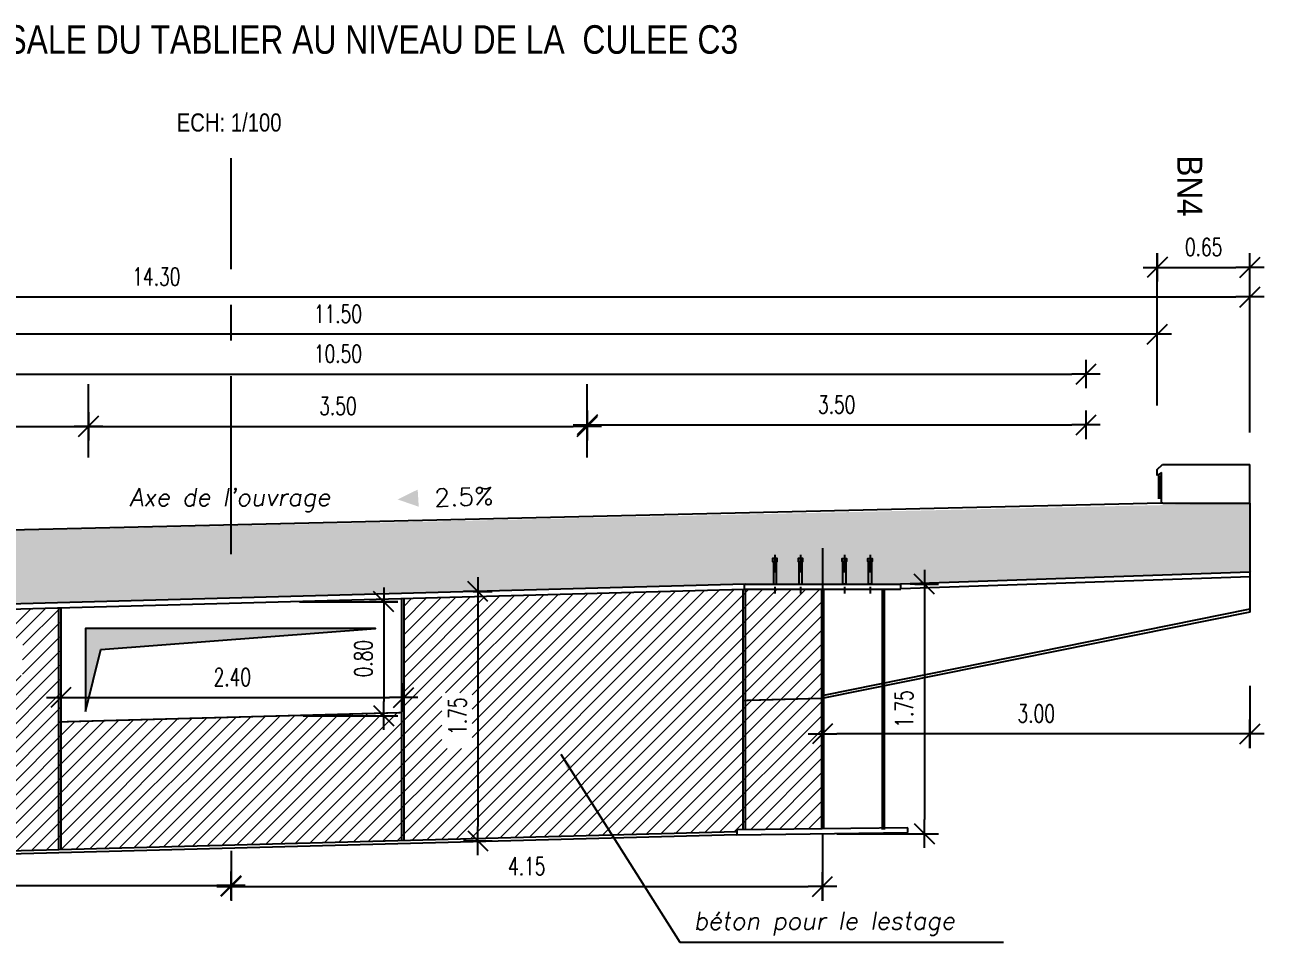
# Model space of a CAD drawing. Header units: metres. Extents: x -697843 to 22159, y -46191 to 9548.
# Drawn here: x -63531.18 to -63522.49, y -23170.28 to -23163.84 of the extents above; entities that cross this region are included whole.
import ezdxf
from ezdxf.enums import TextEntityAlignment as Align

# ---------------------------------------------------------------- set-up
doc = ezdxf.new("R2010")
doc.units = ezdxf.units.M
doc.linetypes.add('CACHE', pattern=[9.525, 6.35, -3.175])
doc.linetypes.add('CENTER', pattern=[2, 1.25, -0.25, 0.25, -0.25])
doc.layers.get('Defpoints').update_dxf_attribs({"color": 9})
for name, color, linetype in [('AXE', 1, 'CENTER'), ('Coffrage', 3, 'Continuous'), ('COTATION', 9, 'Continuous'), ('HACHURE', 8, 'Continuous'), ('OA_Coffrage2', 7, 'Continuous'), ('OA_Cotations', 7, 'Continuous'), ('POTEAU', 1, 'Continuous'), ('POUTRELLE', 5, 'Continuous'), ('S-TEXT', 6, 'Continuous'), ('Texte', 7, 'Continuous')]:
    doc.layers.add(name, color=color, linetype=linetype)
for name, color, linetype, lineweight in [('COT50', 8, 'Continuous', 15), ('S-EXE-TEXT', 7, 'Continuous', 25), ('S-EXE-TEXTE', 7, 'Continuous', 9)]:
    doc.layers.add(name, color=color, linetype=linetype, lineweight=lineweight)
doc.layers.get('0').off()
doc.styles.add('Arial', font='arial.ttf')
doc.styles.add('COTE1-100', font='romans.shx', dxfattribs={"width": 0.7, "height": 0.25})
doc.styles.add('D35-50', font='arial.ttf', dxfattribs={"width": 0.8, "height": 0.175})
doc.styles.add('R-S', font='romans.shx', dxfattribs={"width": 0.8})
doc.styles.add('text-s-1-50', font='romans.shx', dxfattribs={"width": 0.7, "height": 0.125})
doc.dimstyles.new('1-50', dxfattribs={"dimtxt": 0.12, "dimasz": 0.12, "dimexe": 0.04, "dimexo": 0, "dimgap": 0.05, "dimtad": 1, "dimzin": 5, "dimdsep": 46, "dimtxsty": 'R-S', "dimcen": 0, "dimclrd": 1, "dimclre": 1, "dimclrt": 2, "dimaunit": 2, "dimadec": 0, "dimazin": 0, "dimtfac": 1, "dimtmove": 2, "dimatfit": 3, "dimfxl": 0.1, "dimfxlon": 1, "dimtolj": 1, "dimtzin": 13, "dimarcsym": 0})
doc.dimstyles.new('COT-OBLIQUES-1_100', dxfattribs={"dimtxt": 0.25, "dimasz": 0.1, "dimexe": 0.1, "dimexo": 0.1, "dimgap": 0.125, "dimtad": 1, "dimzin": 0, "dimdsep": 46, "dimtxsty": 'COTE1-100', "dimblk1": 'MARQUE', "dimblk2": 'MARQUE', "dimsah": 1, "dimcen": 5, "dimdle": 2, "dimclrd": 9, "dimclre": 9, "dimaunit": 2, "dimadec": 0, "dimazin": 0, "dimtfac": 1, "dimtix": 1, "dimtmove": 0, "dimatfit": 3, "dimldrblk": 'MARQUE', "dimfxl": 1, "dimtolj": 1, "dimtzin": 0, "dimarcsym": 0})

# ---------------------------------------------------------------- blocks, each defined once
blk = doc.blocks.new('MARQUE')
for p, q in [((0, -1), (0, 1)), ((1, 0), (-1, 0)), ((-0.707, -0.707), (0.707, 0.707))]:
    blk.add_line(p, q)
blk = doc.blocks.new('*D132')
at = {"layer": 'Defpoints', "color": 0, "transparency": 16777216}
for p in [(-63522.5854, -23165.5449), (-63523.2354, -23166.6135), (-63522.5854, -23166.5779)]:
    blk.add_point(p, dxfattribs=at)
at = {"layer": 'OA_Cotations', "color": 9, "lineweight": -2, "transparency": 16777216}
for p, q in [((-63523.2354, -23166.5135), (-63523.2354, -23165.4449)), ((-63522.5854, -23166.4779), (-63522.5854, -23165.4449)), ((-63523.1354, -23165.5449), (-63522.6854, -23165.5449))]:
    blk.add_line(p, q, dxfattribs=at)
at = {"layer": 'OA_Cotations', "color": 9, "lineweight": -2, "transparency": 16777216, "xscale": 0.1, "yscale": 0.1, "zscale": 0.1, "rotation": 180}
blk.add_blockref('MARQUE', (-63523.2354, -23165.5449), dxfattribs=at)
at = {"layer": 'OA_Cotations', "color": 9, "lineweight": -2, "transparency": 16777216, "xscale": 0.1, "yscale": 0.1, "zscale": 0.1}
blk.add_blockref('MARQUE', (-63522.5854, -23165.5449), dxfattribs=at)
at = {"layer": 'OA_Cotations', "color": 9, "transparency": 16777216, "insert": (-63522.9104, -23165.4024), "char_height": 0.125, "attachment_point": 5, "style": 'text-s-1-50'}
blk.add_mtext('\\A1;0.65', dxfattribs=at)
blk = doc.blocks.new('*D106')
at = {"layer": 'Defpoints', "color": 0, "transparency": 16777216}
for p in [(-63522.5854, -23165.7524), (-63522.5854, -23166.8026), (-63536.8853, -23166.8875)]:
    blk.add_point(p, dxfattribs=at)
at = {"layer": 'OA_Cotations', "color": 9, "lineweight": -2, "transparency": 16777216}
for p, q in [((-63536.8853, -23166.7875), (-63536.8853, -23165.6524)), ((-63522.5854, -23166.7026), (-63522.5854, -23165.6524)), ((-63536.7853, -23165.7524), (-63522.6854, -23165.7524))]:
    blk.add_line(p, q, dxfattribs=at)
at = {"layer": 'OA_Cotations', "color": 9, "lineweight": -2, "transparency": 16777216, "xscale": 0.1, "yscale": 0.1, "zscale": 0.1, "rotation": 180}
blk.add_blockref('MARQUE', (-63536.8853, -23165.7524), dxfattribs=at)
at = {"layer": 'OA_Cotations', "color": 9, "lineweight": -2, "transparency": 16777216, "xscale": 0.1, "yscale": 0.1, "zscale": 0.1}
blk.add_blockref('MARQUE', (-63522.5854, -23165.7524), dxfattribs=at)
at = {"layer": 'OA_Cotations', "color": 9, "transparency": 16777216, "insert": (-63530.2593, -23165.6099), "char_height": 0.125, "attachment_point": 5, "style": 'text-s-1-50'}
blk.add_mtext('\\A1;14.30', dxfattribs=at)
blk = doc.blocks.new('*D107')
at = {"layer": 'Defpoints', "color": 0, "transparency": 16777216}
for p in [(-63523.7354, -23166.2933), (-63523.7354, -23166.4202), (-63534.2354, -23166.8006)]:
    blk.add_point(p, dxfattribs=at)
at = {"layer": 'OA_Cotations', "color": 9, "lineweight": -2, "transparency": 16777216}
for p, q in [((-63534.2354, -23166.7006), (-63534.2354, -23166.1933)), ((-63523.7354, -23166.3202), (-63523.7354, -23166.1933)), ((-63534.1354, -23166.2933), (-63523.8354, -23166.2933))]:
    blk.add_line(p, q, dxfattribs=at)
at = {"layer": 'OA_Cotations', "color": 9, "lineweight": -2, "transparency": 16777216, "xscale": 0.1, "yscale": 0.1, "zscale": 0.1, "rotation": 180}
blk.add_blockref('MARQUE', (-63534.2354, -23166.2933), dxfattribs=at)
at = {"layer": 'OA_Cotations', "color": 9, "lineweight": -2, "transparency": 16777216, "xscale": 0.1, "yscale": 0.1, "zscale": 0.1}
blk.add_blockref('MARQUE', (-63523.7354, -23166.2933), dxfattribs=at)
at = {"layer": 'OA_Cotations', "color": 9, "transparency": 16777216, "insert": (-63528.9854, -23166.1508), "char_height": 0.125, "attachment_point": 5, "style": 'text-s-1-50'}
blk.add_mtext('\\A1;10.50', dxfattribs=at)
blk = doc.blocks.new('*D109')
at = {"layer": 'Defpoints', "color": 0, "transparency": 16777216}
for p in [(-63530.7354, -23166.4687), (-63530.7354, -23166.6602), (-63534.2354, -23167.0668)]:
    blk.add_point(p, dxfattribs=at)
at = {"layer": 'OA_Cotations', "color": 9, "lineweight": -2, "transparency": 16777216}
for p, q in [((-63534.2354, -23166.9668), (-63534.2354, -23166.5602)), ((-63530.7354, -23166.5687), (-63530.7354, -23166.7602)), ((-63534.1354, -23166.6602), (-63530.8354, -23166.6602))]:
    blk.add_line(p, q, dxfattribs=at)
at = {"layer": 'OA_Cotations', "color": 9, "lineweight": -2, "transparency": 16777216, "xscale": 0.1, "yscale": 0.1, "zscale": 0.1, "rotation": 180}
blk.add_blockref('MARQUE', (-63534.2354, -23166.6602), dxfattribs=at)
at = {"layer": 'OA_Cotations', "color": 9, "lineweight": -2, "transparency": 16777216, "xscale": 0.1, "yscale": 0.1, "zscale": 0.1}
blk.add_blockref('MARQUE', (-63530.7354, -23166.6602), dxfattribs=at)
at = {"layer": 'OA_Cotations', "color": 9, "transparency": 16777216, "insert": (-63532.4854, -23166.5177), "char_height": 0.125, "attachment_point": 5, "style": 'text-s-1-50'}
blk.add_mtext('\\A1;3.50', dxfattribs=at)
blk = doc.blocks.new('*D133')
at = {"layer": 'Defpoints', "color": 0, "transparency": 16777216}
for p in [(-63530.7354, -23166.534), (-63527.2354, -23166.534), (-63527.2354, -23166.6602)]:
    blk.add_point(p, dxfattribs=at)
at = {"layer": 'OA_Cotations', "color": 9, "lineweight": -2, "transparency": 16777216}
for p, q in [((-63530.7354, -23166.634), (-63530.7354, -23166.7602)), ((-63530.6354, -23166.6602), (-63527.3354, -23166.6602)), ((-63527.2354, -23166.634), (-63527.2354, -23166.7602))]:
    blk.add_line(p, q, dxfattribs=at)
at = {"layer": 'OA_Cotations', "color": 9, "lineweight": -2, "transparency": 16777216, "xscale": 0.1, "yscale": 0.1, "zscale": 0.1, "rotation": 180}
blk.add_blockref('MARQUE', (-63530.7354, -23166.6602), dxfattribs=at)
at = {"layer": 'OA_Cotations', "color": 9, "lineweight": -2, "transparency": 16777216, "xscale": 0.1, "yscale": 0.1, "zscale": 0.1}
blk.add_blockref('MARQUE', (-63527.2354, -23166.6602), dxfattribs=at)
at = {"layer": 'OA_Cotations', "color": 9, "transparency": 16777216, "insert": (-63528.9854, -23166.5177), "char_height": 0.125, "attachment_point": 5, "style": 'text-s-1-50'}
blk.add_mtext('\\A1;3.50', dxfattribs=at)
blk = doc.blocks.new('*D134')
at = {"layer": 'Defpoints', "color": 0, "transparency": 16777216}
for p in [(-63523.7354, -23166.6501), (-63527.2354, -23166.7464), (-63523.7354, -23166.7464)]:
    blk.add_point(p, dxfattribs=at)
at = {"layer": 'OA_Cotations', "color": 9, "lineweight": -2, "transparency": 16777216}
for p, q in [((-63527.2354, -23166.6464), (-63527.2354, -23166.5501)), ((-63523.7354, -23166.6464), (-63523.7354, -23166.5501)), ((-63527.1354, -23166.6501), (-63523.8354, -23166.6501))]:
    blk.add_line(p, q, dxfattribs=at)
at = {"layer": 'OA_Cotations', "color": 9, "lineweight": -2, "transparency": 16777216, "xscale": 0.1, "yscale": 0.1, "zscale": 0.1, "rotation": 180}
blk.add_blockref('MARQUE', (-63527.2354, -23166.6501), dxfattribs=at)
at = {"layer": 'OA_Cotations', "color": 9, "lineweight": -2, "transparency": 16777216, "xscale": 0.1, "yscale": 0.1, "zscale": 0.1}
blk.add_blockref('MARQUE', (-63523.7354, -23166.6501), dxfattribs=at)
at = {"layer": 'OA_Cotations', "color": 9, "transparency": 16777216, "insert": (-63525.4854, -23166.5076), "char_height": 0.125, "attachment_point": 5, "style": 'text-s-1-50'}
blk.add_mtext('\\A1;3.50', dxfattribs=at)
blk = doc.blocks.new('*D110')
at = {"layer": 'Defpoints', "color": 0, "transparency": 16777216}
for p in [(-63528.1364, -23167.8187), (-63528.0036, -23169.5685), (-63527.9847, -23169.5685)]:
    blk.add_point(p, dxfattribs=at)
at = {"layer": 'OA_Cotations', "color": 9, "lineweight": -2, "transparency": 16777216}
for p, q in [((-63528.0364, -23167.8187), (-63527.9036, -23167.8187)), ((-63528.0036, -23167.9187), (-63528.0036, -23169.4685)), ((-63528.0847, -23169.5685), (-63528.1036, -23169.5685))]:
    blk.add_line(p, q, dxfattribs=at)
at = {"layer": 'OA_Cotations', "color": 9, "lineweight": -2, "transparency": 16777216, "xscale": 0.1, "yscale": 0.1, "zscale": 0.1}
for p, rotation in [((-63528.0036, -23167.8187), 90), ((-63528.0036, -23169.5685), 270)]:
    blk.add_blockref('MARQUE', p, dxfattribs=dict(at, rotation=rotation))
at = {"layer": 'OA_Cotations', "color": 9, "transparency": 16777216, "insert": (-63528.1461, -23168.6936), "char_height": 0.125, "attachment_point": 5, "rotation": 90, "style": 'text-s-1-50'}
blk.add_mtext('\\A1;1.75', dxfattribs=at)
blk = doc.blocks.new('*D135')
at = {"layer": 'Defpoints', "color": 0, "transparency": 16777216}
for p in [(-63534.7354, -23166.0136), (-63523.2354, -23166.0629), (-63534.7354, -23167.3178)]:
    blk.add_point(p, dxfattribs=at)
at = {"layer": 'OA_Cotations', "color": 9, "lineweight": -2, "transparency": 16777216}
for p, q in [((-63534.7354, -23167.2178), (-63534.7354, -23165.9136)), ((-63523.2354, -23165.9629), (-63523.2354, -23165.9136)), ((-63523.3354, -23166.0136), (-63534.6354, -23166.0136))]:
    blk.add_line(p, q, dxfattribs=at)
at = {"layer": 'OA_Cotations', "color": 9, "lineweight": -2, "transparency": 16777216, "xscale": 0.1, "yscale": 0.1, "zscale": 0.1, "rotation": 180}
blk.add_blockref('MARQUE', (-63534.7354, -23166.0136), dxfattribs=at)
at = {"layer": 'OA_Cotations', "color": 9, "lineweight": -2, "transparency": 16777216, "xscale": 0.1, "yscale": 0.1, "zscale": 0.1}
blk.add_blockref('MARQUE', (-63523.2354, -23166.0136), dxfattribs=at)
at = {"layer": 'OA_Cotations', "color": 9, "transparency": 16777216, "insert": (-63528.9854, -23165.8711), "char_height": 0.125, "attachment_point": 5, "style": 'text-s-1-50'}
blk.add_mtext('\\A1;11.50', dxfattribs=at)
blk = doc.blocks.new('*D111')
at = {"layer": 'Defpoints', "color": 0, "transparency": 16777216}
for p in [(-63529.7354, -23169.5391), (-63525.5852, -23169.6748), (-63525.5852, -23169.8889)]:
    blk.add_point(p, dxfattribs=at)
at = {"layer": 'OA_Cotations', "color": 9, "lineweight": -2, "transparency": 16777216}
for p, q in [((-63529.7354, -23169.6391), (-63529.7354, -23169.9889)), ((-63525.5852, -23169.7748), (-63525.5852, -23169.9889)), ((-63529.6354, -23169.8889), (-63525.6852, -23169.8889))]:
    blk.add_line(p, q, dxfattribs=at)
at = {"layer": 'OA_Cotations', "color": 9, "lineweight": -2, "transparency": 16777216, "xscale": 0.1, "yscale": 0.1, "zscale": 0.1, "rotation": 180}
blk.add_blockref('MARQUE', (-63529.7354, -23169.8889), dxfattribs=at)
at = {"layer": 'OA_Cotations', "color": 9, "lineweight": -2, "transparency": 16777216, "xscale": 0.1, "yscale": 0.1, "zscale": 0.1}
blk.add_blockref('MARQUE', (-63525.5852, -23169.8889), dxfattribs=at)
at = {"layer": 'OA_Cotations', "color": 9, "transparency": 16777216, "insert": (-63527.6603, -23169.7464), "char_height": 0.125, "attachment_point": 5, "style": 'text-s-1-50'}
blk.add_mtext('\\A1;4.15', dxfattribs=at)
blk = doc.blocks.new('*D112')
at = {"layer": 'Defpoints', "color": 0, "transparency": 16777216}
for p in [(-63529.7354, -23169.5454), (-63533.8854, -23169.9279), (-63529.7354, -23169.8823)]:
    blk.add_point(p, dxfattribs=at)
at = {"layer": 'OA_Cotations', "color": 9, "lineweight": -2, "transparency": 16777216}
for p, q in [((-63529.7354, -23169.6454), (-63529.7354, -23169.9823)), ((-63533.8854, -23169.8279), (-63533.8854, -23169.7823)), ((-63533.7854, -23169.8823), (-63529.8354, -23169.8823))]:
    blk.add_line(p, q, dxfattribs=at)
at = {"layer": 'OA_Cotations', "color": 9, "lineweight": -2, "transparency": 16777216, "xscale": 0.1, "yscale": 0.1, "zscale": 0.1, "rotation": 180}
blk.add_blockref('MARQUE', (-63533.8854, -23169.8823), dxfattribs=at)
at = {"layer": 'OA_Cotations', "color": 9, "lineweight": -2, "transparency": 16777216, "xscale": 0.1, "yscale": 0.1, "zscale": 0.1}
blk.add_blockref('MARQUE', (-63529.7354, -23169.8823), dxfattribs=at)
at = {"layer": 'OA_Cotations', "color": 9, "transparency": 16777216, "insert": (-63531.8104, -23169.7398), "char_height": 0.125, "attachment_point": 5, "style": 'text-s-1-50'}
blk.add_mtext('\\A1;4.15', dxfattribs=at)
blk = doc.blocks.new('*D137')
at = {"layer": 'Defpoints', "color": 0, "transparency": 16777216}
for p in [(-63522.5854, -23168.3818), (-63525.5852, -23168.599), (-63525.5852, -23168.8178)]:
    blk.add_point(p, dxfattribs=at)
at = {"layer": 'OA_Cotations', "color": 9, "lineweight": -2, "transparency": 16777216}
for p, q in [((-63522.5854, -23168.4818), (-63522.5854, -23168.9178)), ((-63525.5852, -23168.699), (-63525.5852, -23168.9178)), ((-63522.6854, -23168.8178), (-63525.4852, -23168.8178))]:
    blk.add_line(p, q, dxfattribs=at)
at = {"layer": 'OA_Cotations', "color": 9, "lineweight": -2, "transparency": 16777216, "xscale": 0.1, "yscale": 0.1, "zscale": 0.1, "rotation": 180}
blk.add_blockref('MARQUE', (-63525.5852, -23168.8178), dxfattribs=at)
at = {"layer": 'OA_Cotations', "color": 9, "lineweight": -2, "transparency": 16777216, "xscale": 0.1, "yscale": 0.1, "zscale": 0.1}
blk.add_blockref('MARQUE', (-63522.5854, -23168.8178), dxfattribs=at)
at = {"layer": 'OA_Cotations', "color": 9, "transparency": 16777216, "insert": (-63524.0853, -23168.6753), "char_height": 0.125, "attachment_point": 5, "style": 'text-s-1-50'}
blk.add_mtext('\\A1;3.00', dxfattribs=at)
blk = doc.blocks.new('*D154')
at = {"layer": 'Defpoints', "color": 0, "transparency": 16777216}
for p in [(-63525.0371, -23167.768), (-63525.5852, -23169.518), (-63524.8699, -23169.518)]:
    blk.add_point(p, dxfattribs=at)
at = {"layer": 'OA_Cotations', "color": 9, "lineweight": -2, "transparency": 16777216}
for p, q in [((-63524.9371, -23167.768), (-63524.7699, -23167.768)), ((-63524.8699, -23167.868), (-63524.8699, -23169.418)), ((-63525.4852, -23169.518), (-63524.7699, -23169.518))]:
    blk.add_line(p, q, dxfattribs=at)
at = {"layer": 'OA_Cotations', "color": 9, "lineweight": -2, "transparency": 16777216, "xscale": 0.1, "yscale": 0.1, "zscale": 0.1}
for p, rotation in [((-63524.8699, -23167.768), 90), ((-63524.8699, -23169.518), 270)]:
    blk.add_blockref('MARQUE', p, dxfattribs=dict(at, rotation=rotation))
at = {"layer": 'OA_Cotations', "color": 9, "transparency": 16777216, "insert": (-63525.0124, -23168.643), "char_height": 0.125, "attachment_point": 5, "rotation": 90, "style": 'text-s-1-50'}
blk.add_mtext('\\A1;1.75', dxfattribs=at)
blk = doc.blocks.new('*D274')
at = {"layer": 'Defpoints', "color": 0, "transparency": 16777216}
for p in [(-63529.3541, -23167.8903), (-63529.3324, -23168.6901), (-63528.6641, -23168.6901)]:
    blk.add_point(p, dxfattribs=at)
at = {"layer": 'OA_Cotations', "color": 9, "lineweight": -2, "transparency": 16777216}
for p, q in [((-63529.2541, -23167.8903), (-63528.5641, -23167.8903)), ((-63528.6641, -23167.9903), (-63528.6641, -23168.5901)), ((-63529.2324, -23168.6901), (-63528.5641, -23168.6901))]:
    blk.add_line(p, q, dxfattribs=at)
at = {"layer": 'OA_Cotations', "color": 9, "lineweight": -2, "transparency": 16777216, "xscale": 0.1, "yscale": 0.1, "zscale": 0.1}
for p, rotation in [((-63528.6641, -23167.8903), 90), ((-63528.6641, -23168.6901), 270)]:
    blk.add_blockref('MARQUE', p, dxfattribs=dict(at, rotation=rotation))
at = {"layer": 'OA_Cotations', "color": 9, "transparency": 16777216, "insert": (-63528.8066, -23168.2902), "char_height": 0.125, "attachment_point": 5, "rotation": 90, "style": 'text-s-1-50'}
blk.add_mtext('\\A1;0.80', dxfattribs=at)
blk = doc.blocks.new('*D275')
at = {"layer": 'Defpoints', "color": 0, "transparency": 16777216}
for p in [(-63530.9295, -23168.5477), (-63528.5237, -23168.5462), (-63528.5237, -23168.562)]:
    blk.add_point(p, dxfattribs=at)
at = {"layer": 'OA_Cotations', "color": 9, "lineweight": -2, "transparency": 16777216}
for p, q in [((-63530.8295, -23168.562), (-63528.6237, -23168.562)), ((-63530.9295, -23168.6477), (-63530.9295, -23168.662)), ((-63528.5237, -23168.6462), (-63528.5237, -23168.662))]:
    blk.add_line(p, q, dxfattribs=at)
at = {"layer": 'OA_Cotations', "color": 9, "lineweight": -2, "transparency": 16777216, "xscale": 0.1, "yscale": 0.1, "zscale": 0.1, "rotation": 180}
blk.add_blockref('MARQUE', (-63530.9295, -23168.562), dxfattribs=at)
at = {"layer": 'OA_Cotations', "color": 9, "lineweight": -2, "transparency": 16777216, "xscale": 0.1, "yscale": 0.1, "zscale": 0.1}
blk.add_blockref('MARQUE', (-63528.5237, -23168.562), dxfattribs=at)
at = {"layer": 'OA_Cotations', "color": 9, "transparency": 16777216, "insert": (-63529.7266, -23168.4195), "char_height": 0.125, "attachment_point": 5, "style": 'text-s-1-50'}
blk.add_mtext('\\A1;2.40', dxfattribs=at)

msp = doc.modelspace()

# ---------------------------------------------------------------- hatches: boundary and pattern name
at = {"layer": 'COT50'}
h = msp.add_hatch(dxfattribs=at)
h.set_pattern_fill('AR-CONC', color=256, scale=0.001)
h.set_pattern_definition([(50, (-63530.33538, -23172.06292), (0.1821847, -0.015939), [0.01905, -0.20955]), (355, (-63530.33538, -23172.06292), (-0.0352434, 0.191057), [0.01524, -0.1676406]), (100.4514, (-63530.3202, -23172.06424), (0.1469412, 0.1751178), [0.01619, -0.1780902]), (46.1842, (-63530.33538, -23172.01212), (0.271079, -0.0420423), [0.028575, -0.314325]), (96.6356, (-63530.31279, -23172.01562), (0.237404, 0.247426), [0.024285, -0.267136]), (351.184, (-63530.33538, -23172.01212), (0.237404, 0.247426), [0.02286, -0.25146]), (21, (-63530.30998, -23172.02482), (0.1516144, -0.1022652), [0.01905, -0.20955]), (326, (-63530.30998, -23172.02482), (0.061802, 0.184188), [0.01524, -0.16764]), (71.4514, (-63530.29734, -23172.03334), (0.2134164, 0.0819228), [0.01619, -0.17809]), (37.5, (-63530.335376, -23172.062916), (0.0030886, 0.08455504), [0, -0.165608, 0, -0.17018, 0, -0.168275]), (7.5, (-63530.33538, -23172.06292), (0.0668197, 0.1001806), [0, -0.097028, 0, -0.161798, 0, -0.064135]), (327.5, (-63530.39202, -23172.062916), (0.1355906, -0.00572874), [0, -0.0635, 0, -0.19812, 0, -0.26289]), (317.5, (-63530.41742, -23172.06292), (0.1481292, 0.0254265), [0, -0.08255, 0, -0.131572, 0, -0.18669])])
h.paths.add_polyline_path([(-63536.88538, -23167.51789), (-63536.88538, -23168.01963), (-63534.43891, -23167.96345), (-63533.33891, -23167.96345), (-63526.12846, -23167.76789), (-63525.03706, -23167.76798), (-63522.57675, -23167.68298), (-63522.58538, -23167.19913)])
h = msp.add_hatch(dxfattribs=at)
h.set_pattern_fill('JIS_WOOD', color=256, scale=0.1)
h.paths.add_polyline_path([(-63531.19553, -23168.15819), (-63531.19999, -23168.40726), (-63533.22097, -23168.40726), (-63533.21652, -23168.15819)], flags=16)
h.paths.add_polyline_path([(-63528.04391, -23168.91943), (-63528.25609, -23168.91943), (-63528.25609, -23168.53063), (-63528.04391, -23168.53063)], flags=16)
h.paths.add_polyline_path([(-63530.58622, -23169.32306), (-63530.55846, -23169.32306), (-63528.64671, -23169.32306), (-63528.67447, -23169.32306)], flags=16)
h.paths.add_polyline_path([(-63530.93546, -23168.73357), (-63530.93736, -23167.93328), (-63533.33891, -23167.99845), (-63533.87749, -23167.99845), (-63533.87224, -23169.71079), (-63526.87772, -23169.521), (-63526.88297, -23167.82327), (-63528.52373, -23167.86779), (-63528.52373, -23168.6684)])
h.paths.add_polyline_path([(-63526.18524, -23169.50467), (-63526.18524, -23169.49017), (-63525.58767, -23169.48303), (-63525.59297, -23167.80298), (-63526.13524, -23167.80298), (-63526.88297, -23167.82327), (-63526.87765, -23169.52345)])
at = {"layer": 'HACHURE'}
h = msp.add_hatch(color=8, dxfattribs=at)
h.dxf.hatch_style = 1
h.paths.add_polyline_path([(-63530.75782, -23168.66124), (-63530.64966, -23168.22666), (-63528.72207, -23168.07935), (-63530.75782, -23168.07935)])

# ---------------------------------------------------------------- linework, layer by layer
at = {"layer": 'AXE', "color": 9}
for p, q in [((-63529.73538, -23167.55745), (-63529.73538, -23164.77831)), ((-63525.58524, -23167.51434), (-63525.58524, -23169.91484))]:
    msp.add_line(p, q, dxfattribs=at)
at = {"layer": 'Coffrage', "color": 4}
for p, q in [((-63523.23672, -23167.00474), (-63523.23538, -23166.96252)), ((-63523.23538, -23166.96252), (-63523.19982, -23166.92697)), ((-63523.19982, -23166.92697), (-63522.58538, -23166.92697)), ((-63522.58538, -23167.19913), (-63522.58538, -23166.92697)), ((-63523.20672, -23166.98474), (-63523.23672, -23167.00474)), ((-63523.20538, -23167.19936), (-63523.20672, -23166.98474)), ((-63523.1968, -23167.19913), (-63523.20538, -23167.19913)), ((-63523.1968, -23167.19913), (-63522.58538, -23167.19913)), ((-63522.58538, -23167.19913), (-63522.58538, -23167.68328)), ((-63526.14312, -23167.80187), (-63526.14312, -23169.48966)), ((-63526.14231, -23167.76798), (-63526.14239, -23167.76798)), ((-63526.14231, -23167.80298), (-63526.14239, -23167.80298)), ((-63526.13524, -23167.76798), (-63526.13524, -23167.80298)), ((-63526.13524, -23167.76798), (-63525.03524, -23167.76798)), ((-63526.13524, -23167.80298), (-63525.03524, -23167.80298)), ((-63526.12735, -23167.80187), (-63526.12735, -23169.48947)), ((-63525.59297, -23167.80298), (-63525.59297, -23169.48309)), ((-63525.57719, -23167.80298), (-63525.57719, -23169.48291)), ((-63525.16748, -23167.80187), (-63525.16748, -23169.48947)), ((-63525.1517, -23167.80187), (-63525.1517, -23169.48966)), ((-63525.03524, -23167.80298), (-63525.03524, -23167.76798)), ((-63528.5395, -23167.86694), (-63528.5395, -23169.56718)), ((-63528.52373, -23167.86694), (-63528.52373, -23169.56676)), ((-63530.94525, -23167.93221), (-63530.94525, -23169.63103)), ((-63530.92948, -23167.93221), (-63530.92948, -23169.63061)), ((-63524.98524, -23169.47584), (-63526.18524, -23169.49017)), ((-63526.18524, -23169.49017), (-63526.18524, -23169.52517)), ((-63524.98524, -23169.51084), (-63524.98524, -23169.47584)), ((-63526.18524, -23169.52517), (-63524.98524, -23169.51084))]:
    msp.add_line(p, q, dxfattribs=at)
at = {"layer": 'Coffrage', "color": 0}
msp.add_line((-63523.20538, -23167.19936), (-63536.88538, -23167.51789), dxfattribs=at)
at = {"layer": 'HACHURE', "color": 9}
msp.add_lwpolyline([(-63530.75782, -23168.66124), (-63530.64966, -23168.22666), (-63528.72207, -23168.07935), (-63530.75782, -23168.07935)], close=True, dxfattribs=at)
at = {"layer": 'OA_Coffrage2'}
for points in [[(-63525.92999, -23167.60798), (-63525.92999, -23167.76798), (-63525.90799, -23167.76798), (-63525.90799, -23167.60798), (-63525.90299, -23167.60798), (-63525.90299, -23167.58798), (-63525.93499, -23167.58798), (-63525.93499, -23167.60798), (-63525.90799, -23167.60798)], [(-63525.74999, -23167.60798), (-63525.74999, -23167.76798), (-63525.72799, -23167.76798), (-63525.72799, -23167.60798), (-63525.72299, -23167.60798), (-63525.72299, -23167.58798), (-63525.75499, -23167.58798), (-63525.75499, -23167.60798), (-63525.72799, -23167.60798)], [(-63525.42049, -23167.60798), (-63525.42049, -23167.76798), (-63525.44249, -23167.76798), (-63525.44249, -23167.60798), (-63525.44749, -23167.60798), (-63525.44749, -23167.58798), (-63525.41549, -23167.58798), (-63525.41549, -23167.60798), (-63525.44249, -23167.60798)], [(-63525.24049, -23167.60798), (-63525.24049, -23167.76798), (-63525.26249, -23167.76798), (-63525.26249, -23167.60798), (-63525.26749, -23167.60798), (-63525.26749, -23167.58798), (-63525.23549, -23167.58798), (-63525.23549, -23167.60798), (-63525.26249, -23167.60798)]]:
    msp.add_lwpolyline(points, dxfattribs=at)
at = {"layer": 'OA_Cotations'}
for p, q in [((-63530.73538, -23166.87866), (-63530.73538, -23166.36313)), ((-63527.23538, -23166.87866), (-63527.23538, -23166.36313))]:
    msp.add_line(p, q, dxfattribs=at)
at = {"layer": 'POTEAU', "color": 1, "linetype": 'CENTER', "ltscale": 0.1}
for p, q in [((-63525.91899, -23167.5616), (-63525.91899, -23167.83389)), ((-63525.73899, -23167.5616), (-63525.73899, -23167.83389)), ((-63525.43149, -23167.5616), (-63525.43149, -23167.83389)), ((-63525.25149, -23167.5616), (-63525.25149, -23167.83389))]:
    msp.add_line(p, q, dxfattribs=at)
at = {"layer": 'POUTRELLE', "color": 4}
for p, q in [((-63522.58538, -23167.68328), (-63525.03706, -23167.76798)), ((-63525.0342, -23167.79797), (-63522.58434, -23167.71326)), ((-63522.58538, -23167.68328), (-63522.58538, -23167.96311)), ((-63526.12846, -23167.76789), (-63533.33891, -23167.96345)), ((-63533.33891, -23167.99845), (-63526.13524, -23167.80298)), ((-63522.58538, -23167.94345), (-63525.57719, -23168.54798)), ((-63522.58538, -23167.96345), (-63525.57719, -23168.56798)), ((-63526.18524, -23169.50469), (-63533.2854, -23169.69314)), ((-63526.18524, -23169.52517), (-63533.28538, -23169.71363))]:
    msp.add_line(p, q, dxfattribs=at)
at = {"layer": 'POUTRELLE', "color": 4, "const_width": 0.012}
for points in [[(-63526.1371, -23168.58318), (-63525.59297, -23168.56841)], [(-63530.93546, -23168.73357), (-63528.53352, -23168.6684)]]:
    msp.add_lwpolyline(points, dxfattribs=at)
at = {"layer": 'S-EXE-TEXT', "color": 6, "linetype": 'CACHE', "ltscale": 0.02, "transparency": 33554597, "const_width": 0.025, "flags": 128}
msp.add_lwpolyline([(-63523.22172, -23167.00437), (-63523.22096, -23167.1695)], dxfattribs=at)
at = {"layer": 'Texte', "color": 0}
msp.add_solid([(-63528.42576, -23167.10388), (-63528.41817, -23167.22419), (-63528.56587, -23167.17323)], dxfattribs=at)

# ---------------------------------------------------------------- texts
at = {"layer": 'OA_Cotations', "style": 'text-s-1-50', "oblique": 10}
for s, p in [("Axe de l'ouvrage", (-63530.44872, -23167.21991)), ('béton pour le lestage ', (-63526.48931, -23170.1918))]:
    msp.add_text(s, height=0.125, rotation=0.059863, dxfattribs=at).set_placement(p)
at = {"layer": 'OA_Cotations', "style": 'text-s-1-50', "oblique": 359.954527, "width": 1.051454}
msp.add_text('2.5%%%', height=0.125, rotation=1.911117, dxfattribs=at).set_placement((-63528.10195, -23167.15485), align=Align.MIDDLE_CENTER)
at = {"layer": 'S-EXE-TEXTE', "color": 9, "style": 'Arial', "width": 0.9}
msp.add_text('BN4', height=0.175, rotation=269.999436, dxfattribs=at).set_placement((-63523.14733, -23164.76008), align=Align.BOTTOM_LEFT)
at = {"layer": 'S-TEXT', "insert": (-63526.38025, -23163.84593), "char_height": 0.2, "width": 6.808907, "attachment_point": 3, "style": 'D35-50'}
msp.add_mtext('\\pxqc;COUPE TRANSVERSALE DU TABLIER AU NIVEAU DE LA  CULEE C3', dxfattribs=at)
at = {"layer": 'S-TEXT', "color": 2, "insert": (-63527.58034, -23164.46467), "char_height": 0.1274, "width": 4.3372738, "attachment_point": 3, "style": 'D35-50'}
msp.add_mtext('\\A1;\\pxqc;ECH: 1/100', dxfattribs=at)

# ---------------------------------------------------------------- dimensions: what is measured, and where the dimension line sits
at = {"layer": 'OA_Cotations', "color": 9}
for base, p1, p2, angle, override, picture, middle in [((-63522.58538, -23165.54494), (-63523.23538, -23166.61349), (-63522.58538, -23166.57794), 180, {"dimgap": 0.08, "dimtxsty": 'text-s-1-50', "dimclrd": 9, "dimclre": 9, "dimclrt": 9}, '*D132', (-63522.91038, -23165.40244)), ((-63534.73538, -23166.0136), (-63523.23538, -23166.06294), (-63534.73538, -23167.31779), 180, {"dimgap": 0.08, "dimtxsty": 'text-s-1-50', "dimclrd": 9, "dimclre": 9, "dimclrt": 9}, '*D135', (-63528.98538, -23165.8711)), ((-63530.73538, -23166.66021), (-63534.23538, -23167.06679), (-63530.73538, -23166.46874), 180, {"dimgap": 0.08, "dimtxsty": 'text-s-1-50', "dimclrd": 9, "dimclre": 9, "dimclrt": 9}, '*D109', (-63532.48538, -23166.51771)), ((-63527.23538, -23166.66021), (-63530.73538, -23166.53397), (-63527.23538, -23166.53397), 180, {"dimgap": 0.08, "dimtxsty": 'text-s-1-50', "dimclrd": 9, "dimclre": 9, "dimclrt": 9}, '*D133', (-63528.98538, -23166.51771)), ((-63523.73538, -23166.65008), (-63527.23538, -23166.74643), (-63523.73538, -23166.74643), 180, {"dimgap": 0.08, "dimtxsty": 'text-s-1-50', "dimclrd": 9, "dimclre": 9, "dimclrt": 9}, '*D134', (-63525.48538, -23166.50758)), ((-63524.86986, -23169.518), (-63525.03706, -23167.76798), (-63525.58524, -23169.518), 90, {"dimgap": 0.08, "dimtxsty": 'text-s-1-50', "dimclrd": 9, "dimclre": 9, "dimclrt": 9}, '*D154', (-63525.01236, -23168.64299)), ((-63528.00359, -23169.56845), (-63528.13639, -23167.81875), (-63527.98466, -23169.56845), 90, {"dimgap": 0.08, "dimtxsty": 'text-s-1-50', "dimclrd": 9, "dimclre": 9, "dimclrt": 9}, '*D110', (-63528.14609, -23168.6936)), ((-63528.6641, -23168.69007), (-63529.35407, -23167.89032), (-63529.33237, -23168.69007), 90, {"dimgap": 0.08, "dimtxsty": 'text-s-1-50', "dimclrt": 9}, '*D274', (-63528.8066, -23168.2902)), ((-63529.73538, -23169.88226), (-63533.88538, -23169.9279), (-63529.73538, -23169.54544), 180, {"dimgap": 0.08, "dimtxsty": 'text-s-1-50', "dimclrd": 9, "dimclre": 9, "dimclrt": 9}, '*D112', (-63531.81038, -23169.73976)), ((-63525.58524, -23169.88885), (-63529.73538, -23169.53906), (-63525.58524, -23169.6748), 180, {"dimgap": 0.08, "dimtxsty": 'text-s-1-50', "dimclrd": 9, "dimclre": 9, "dimclrt": 9}, '*D111', (-63527.66031, -23169.74635))]:
    dim = msp.add_linear_dim(base=base, p1=p1, p2=p2, angle=angle, dimstyle='COT-OBLIQUES-1_100', override=override, dxfattribs=at)
    dim.commit()
    dim.dimension.update_dxf_attribs({"geometry": picture, "text_midpoint": middle})
dim = msp.add_linear_dim(base=(-63522.58538, -23165.75245), p1=(-63536.88527, -23166.88751), p2=(-63522.58538, -23166.80258), angle=180, dimstyle='COT-OBLIQUES-1_100', override={"dimgap": 0.08, "dimtxsty": 'text-s-1-50', "dimclrt": 9}, dxfattribs=at)
dim.commit()
dim.dimension.update_dxf_attribs({"geometry": '*D106', "text_midpoint": (-63530.25934, -23165.75245), "dimtype": 160})
for base, p1, p2, picture, middle in [((-63523.73538, -23166.29327), (-63534.23538, -23166.8006), (-63523.73538, -23166.42023), '*D107', (-63528.98538, -23166.15077)), ((-63525.58524, -23168.81776), (-63522.58538, -23168.38185), (-63525.58524, -23168.599), '*D137', (-63524.08531, -23168.67526))]:
    dim = msp.add_linear_dim(base=base, p1=p1, p2=p2, dimstyle='COT-OBLIQUES-1_100', override={"dimgap": 0.08, "dimtxsty": 'text-s-1-50', "dimclrd": 9, "dimclre": 9, "dimclrt": 9}, dxfattribs=at)
    dim.commit()
    dim.dimension.update_dxf_attribs({"geometry": picture, "text_midpoint": middle})
dim = msp.add_linear_dim(base=(-63528.52373, -23168.56196), p1=(-63530.92948, -23168.54769), p2=(-63528.52373, -23168.54619), text='2.40', dimstyle='COT-OBLIQUES-1_100', override={"dimgap": 0.08, "dimtxsty": 'text-s-1-50', "dimclrt": 9}, dxfattribs=at)
dim.commit()
dim.dimension.update_dxf_attribs({"geometry": '*D275', "text_midpoint": (-63529.7266, -23168.41946)})

# ---------------------------------------------------------------- leaders
at = {"layer": 'COTATION', "color": 0}
msp.add_leader([(-63527.42007, -23168.96121), (-63526.58657, -23170.27936), (-63524.31558, -23170.27936)], dimstyle='1-50', override={"dimscale": 1, "dimclrd": 0}, dxfattribs=at)

doc.saveas('drawing.dxf')
